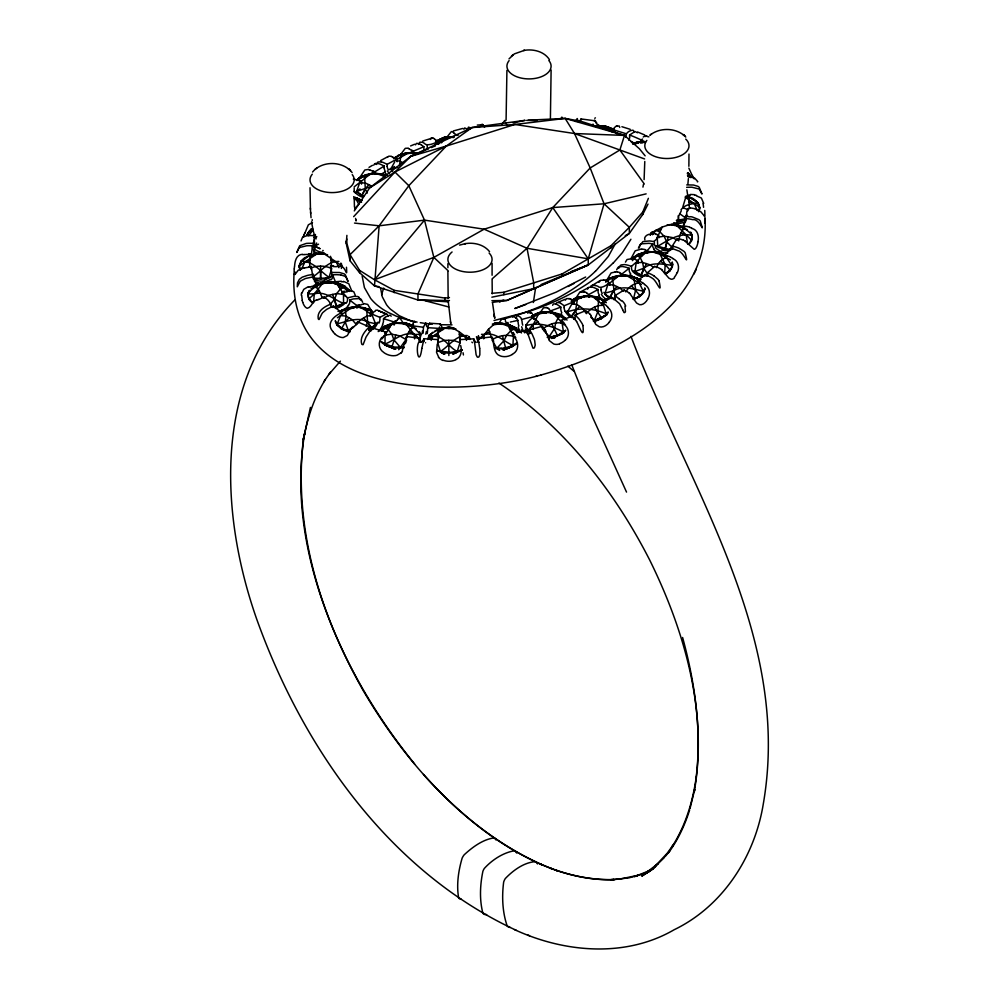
<?xml version="1.0" encoding="UTF-8"?>
<svg xmlns="http://www.w3.org/2000/svg" width="999" height="999" viewBox="0 0 999 999"><rect width="100%" height="100%" fill="white"/><g stroke="black" fill="none" stroke-linecap="round" stroke-linejoin="round"><path stroke-width="1.5" d="M300.1 247.377L306.631 245.779A36.414 29.471 13.7 0 1 308.204 245.717L312.562 245.766L312.562 247.777A4.421 3.584 12.6 0 0 314.323 250.774L313.399 255.307M308.891 266.721L311.226 266.483L312.749 276.461A4.421 3.546 -14.9 0 0 314.498 279.158M322.19 297.29C325.724 296.366 330.582 302.297 331.156 305.969A4.421 3.059 -46.2 0 0 331.368 307.118M333.504 265.722L330.619 265.684L331.893 274.463A4.421 3.546 -18.3 0 1 330.182 277.56M344.418 291.171C338.224 292.17 349.026 296.179 347.515 299.887A4.421 3.009 -48.7 0 1 346.054 303.359M356.393 323.039L357.867 321.853A127.31 73.501 0 0 0 369.405 326.785L369.405 328.796M388.199 316.333L387.325 314.523A7.855 3.484 -70.4 0 0 386.363 313.898L379.92 317.357L379.907 319.355A4.421 1.911 -70.1 0 1 378.996 323.127M375.324 163.524L378.746 163.674A29.795 17.22 60.1 0 1 380.781 164.41L384.228 166.046L384.215 168.057M419.967 340.322L420.442 333.504L420.604 336.501L419.318 340.259L419.942 338.286L406.568 336.513L405.981 337.949M428.022 327.535L426.685 326.348L425.874 323.314A7.805 1.149 -84.6 0 0 425.636 322.864L423.426 327.272L423.139 333.167M421.166 144.768L423.876 146.728L423.876 148.739A4.421 2.06 68.2 0 0 424.113 150.337M473.738 340.209L473.738 338.823L459.852 339.623L459.927 341.633M478.484 336.925L478.758 338.649L478.421 335.639M495.804 324.375L502.035 323.439L507.292 323.938L509.915 324.912L509.915 325.949M515.334 338.474L513.449 336.376C506.181 334.166 498.201 335.676 491.97 339.922L497.227 348.876L499.6 350.424M497.877 323.688L499.95 323.576M499.3 348.726L497.227 347.839L495.167 348.451C502.659 349.363 510.988 348.276 517.07 343.444M501.386 348.614L509.315 346.853L517.07 342.844M502.035 324.475L502.035 323.439L495.292 323.139L492.332 324.101M504.083 324.45L502.035 323.439M506.918 70.38L506.081 120.192M503.459 350.1L512.812 346.303L513.449 336.376L507.292 323.938L495.292 323.139L493.793 323.838L495.804 323.776M513.336 327.01L511.688 325.761L519.355 331.943L516.233 328.009L513.336 326.561M516.233 329.046L516.233 328.009L507.292 323.938M512.774 317.207L512.949 316.808A7.805 2.41 76 0 1 513.461 316.333L516.608 318.419A51.124 15.909 76.7 0 1 517.195 319.106L518.156 322.302A4.421 1.411 76.3 0 0 518.868 326.099M525.561 332.192L525.561 330.681L516.982 332.592M525.686 324.638L526.685 328.721L529.433 332.043L529.458 329.745L542.145 326.361L543.156 327.709M526.148 327.635L525.811 325.624C533.266 311.676 553.721 307.48 565.471 318.356L565.471 319.393L561.688 316.308L551.273 311.788L539.273 312.562L531.705 315.909M526.685 328.721L526.148 327.023M527.41 329.92L526.685 328.259M528.321 331.231L528.321 330.194L533.066 324.975L537.812 321.591L541.208 326.561M533.229 315.172L534.89 314.36M536.65 314.56L536.65 313.524L544.53 312.075L546.603 312.824L542.469 312.487M544.53 313.112L544.53 312.075M565.471 318.356L560.739 316.171L558.079 317.982L555.694 322.752L554.532 328.571L549.275 336.476L548.938 339.623M551.336 336.501L547.202 337.362L551.323 337.1L558.916 334.615L565.734 330.219L563.473 332.992L551.673 338.436L563.473 332.992L563.473 331.955L562.087 323.127L556.006 315.796L551.273 311.788M551.111 70.017L550.412 118.244M552.772 313.524L552.772 312.487L550.724 312.2M551.323 337.1L553.346 336.263M553.346 336.713L555.294 335.776M556.643 314.123L554.745 313.087M558.441 314.797L556.643 313.661M560.127 315.734L560.127 314.685L558.441 314.198M552.622 305.319L553.121 304.395A7.805 3.559 67.9 0 1 553.871 303.833L556.106 304.083A18.332 8.429 68.6 0 1 556.406 304.22L557.942 305.082A46.516 21.379 68.6 0 1 559.39 306.056L560.814 307.118L560.814 309.116A4.421 2.06 68.2 0 0 561.838 312.812M594.555 321.578L601.361 318.693L606.555 314.972L603.508 305.357C596.753 304.77 590.509 308.516 586.363 313.624L582.567 308.404L579.795 306.481L575.649 310.364L571.478 317.12L567.507 312.912L567.507 311.875L572.027 303.684C581.256 294.168 597.002 293.406 606.381 302.66M568.231 313.823L566.995 310.926L567.507 312.912M569.13 314.835L568.231 313.224M570.217 315.934L569.13 314.373M571.74 317.645L571.74 316.396L560.814 320.429L560.851 321.628M572.627 299.825L571.241 301.248L574.15 298.801L577.634 297.502L589.16 295.417L599.887 298.664L605.294 301.561M572.902 317.195L574.462 318.519L570.217 315.334M572.627 300.424L574.15 299.837L574.15 298.801C576.098 297.402 588.711 295.354 583.416 297.028L583.416 296.428M575.811 298.301L574.15 299.837M577.584 297.739L579.457 297.14M581.406 297.552L581.406 296.516M593.718 296.74L595.691 297.677L593.718 297.202M604.532 302.048L599.899 298.676L598.501 300.711L597.902 311.538L594.118 320.979L604.27 316.233L608.116 312M595.691 297.065L597.577 297.365L597.577 298.401L599.375 298.189M596.066 320.342L597.939 319.293M591.383 286.925L592.944 287.287A31.231 18.044 60.1 0 1 595.067 288.099L598.076 289.523L598.076 291.521A4.421 2.572 59.5 0 0 599.35 295.105M597.939 319.742L599.712 318.594M601.061 298.963L604.033 301.411M606.942 127.822L606.942 126.786L605.069 125.986L594.442 126.186M602.534 317.058L606.555 314.972L607.429 313.062M604.969 126.636L608.853 127.46L613.985 130.32M610.676 128.571L608.853 127.46M611.825 298.713L611.825 297.452L601.898 302.834L601.935 304.121M612.399 129.321L610.676 128.109M634.353 132.318L633.578 130.769A7.805 3.459 -70.2 0 0 632.842 130.207C630.032 130.257 625.774 132.63 626.036 135.714A4.421 1.923 -70.1 0 1 625.886 137.3M616.658 269.817L617.857 267.632A7.805 5.245 48.9 0 1 618.968 266.858L622.265 266.508A18.669 12.625 49.7 0 1 622.827 266.571L624.974 266.995A46.541 31.468 49.7 0 1 627.097 267.582L629.195 268.256L629.195 270.254A4.421 3.009 49 0 0 630.681 273.689M645.292 275.811L645.292 274.55L649.288 276.473A27.51 18.606 49.7 0 1 652.409 278.296C657.18 281.081 662.275 296.978 659.115 280.969M638.411 248.177L640.047 244.743A7.805 5.857 34.7 0 1 641.283 243.831L648.963 243.319A51.149 38.661 35.5 0 1 650.374 243.531L652.722 243.931L652.722 245.929A4.421 3.347 34.6 0 0 654.37 249.176M670.704 250.2L670.704 248.189L674.924 249.525A31.294 23.651 35.5 0 1 677.797 250.649C683.94 251.373 689.198 269.443 685.227 252.847A7.805 5.932 35.5 0 0 683.965 251.336L678.97 248.202A32.83 24.775 35.4 0 0 676.535 247.265L672.339 245.941L672.339 247.952A4.421 3.347 34.6 0 1 672.002 249.3M678.446 219.618L678.458 215.509L678.446 220.654L676.36 220.367L686.575 218.681L679.62 213.624M685.826 219.83L685.826 218.444L690.209 219.106A32.792 26.536 13.6 0 1 692.819 219.668C699.937 218.119 705.406 237.849 700.249 220.979A7.805 6.344 13.4 0 0 698.888 219.655L692.369 216.995A36.426 29.421 13.6 0 0 690.796 216.683C684.552 218.606 686.263 207.405 690.159 208.242M454.295 328.059L448.888 327.048L437.712 329.707L438.461 336.8L437.674 342.657L440.721 352.272L444.567 354.183L441.845 353.084M453.121 354.195L456.93 352.297L460.002 342.669L453.134 340.334L448.838 340.322L448.851 355.544M460.002 342.669L459.253 331.83L453.171 328.309L448.888 327.048L435.164 330.706M640.084 280.17L637.162 278.159L629.894 275.861L622.152 274.75L618.356 276.199L607.829 284.64L604.757 294.255L609.952 298.002L613.423 290.846L616.907 286.576M605.806 295.08L603.883 292.345M607.03 295.979L605.806 294.468M611.925 277.51L611.925 278.109C628.858 272.977 606.518 278.022 606.031 280.844L607.28 280.719L607.28 279.67C617.307 273.738 630.282 273.551 639.897 280.457M608.416 296.953L607.03 295.517M607.28 280.719L608.691 279.008M610.239 278.284L608.691 279.608M613.398 299.063L611.962 297.54M613.723 277.722L613.723 276.686M621.653 276.373L622.152 274.75M629.894 275.861L629.894 276.898L631.843 277.098L627.872 275.774M633.403 299.475L635.689 289.722L633.703 276.86L630.232 277.372M633.865 257.218L632.779 259.066L633.865 257.218L638.111 254.37L646.977 251.486L658.99 252.272L665.047 255.357L663.386 254.096M661.6 254.283L661.613 253.247L659.003 252.272L646.977 251.486L640.197 257.642L636.176 262.774L634.765 272.64L642.981 276.049L633.553 270.829M633.865 257.817L635.127 256.331M644.655 289.186L642.17 293.756L635.189 298.651C639.81 296.99 644.942 293.381 644.78 287.912L644.655 289.648M638.698 279.196L631.843 276.486M635.127 256.793L636.55 255.382M637.162 279.208L637.162 278.159L635.501 277.647M636.55 255.981L638.111 255.419L638.111 254.37L646.977 251.486M638.111 255.419L639.797 253.883M641.108 275.736L646.353 263.624L650.124 264.835L653.496 267.357M639.797 254.495L641.595 253.359M642.582 142.82L642.582 141.184L645.292 141.696M643.493 252.784L641.595 253.808M643.806 292.295L639.31 283.054L626.922 275.774L618.356 276.199L611.45 277.972L605.644 282.18M645.454 253.222L645.466 252.185M651.311 232.967L650.162 235.264L652.16 231.793M684.24 227.11L675.399 224.201L669.767 224.625L662.237 227.035L657.23 237.375L657.829 247.29L665.197 249.488L669.305 249.638L656.268 245.667M659.727 253.534L657.779 252.572M665.197 249.488L668.194 236.85M672.564 264.385L670.841 269.056L666.158 273.589C670.391 271.541 673.788 266.795 672.215 261.988L672.564 264.985M672.439 266.408L666.545 257.754L660.164 254.333L652.609 251.923L644.343 253.296L632.779 258.017L631.868 259.315M674.837 225.437L672.764 224.75M676.872 225.936L676.872 224.9L675.399 224.201L671.316 224.375M678.858 225.512L682.554 227.223L675.386 224.201L673.9 225.324M678.446 220.654L680.544 219.768M680.544 220.367L682.604 219.668M684.615 219.305L682.604 220.117M687.774 195.904L687.774 197.278A4.358 3.397 -23.3 0 1 687.662 198.177M687.824 209.241L687.824 208.604M687.774 195.792L686.862 189.835M692.245 236.738L691.907 239.123L688.86 244.156C692.507 241.346 693.456 235.714 690.509 232.055L692.245 237.337M688.96 174.313L687.961 172.727L690.821 177.66M689.772 175.637L688.96 173.714M690.396 176.561L689.772 174.6L687.237 173.277M691.433 241.121L691.433 240.085L675.399 224.201M691.857 198.127L691.857 198.726C696.678 200.762 701.698 206.281 698.726 211.738M692.107 236.363L692.12 235.314C686.238 227.685 676.598 224.388 667.207 224.775M693.393 199.763L693.406 198.714L686.513 196.054M694.792 200.424L693.406 198.714M696.041 201.311L694.804 199.825M697.115 202.422L696.041 200.861M698.001 203.734L697.115 201.823M698.713 204.645L698.001 202.697L689.585 197.215L685.464 196.353M699.225 210.502L699.625 207.38L698.713 204.046M699.625 208.416L699.625 207.38L685.152 197.19M704.944 217.183C710.988 307.118 613.611 354.595 540.621 375.112M688.985 154.046L688.873 166.284M341.321 281.231L335.302 281.755M395.08 349.25L385.015 345.03L385.065 335.09L391.171 324.962L392.832 322.952L404.907 322.689L412.55 325.487M439.173 331.156L439.485 326.923M448.876 328.296L448.888 327.048L448.888 328.659M301.673 295.279L302.272 300.399M315.846 236.288L315.846 237.362A4.358 3.609 4.6 0 0 316.196 238.873M335.289 282.367L335.289 283.429A4.383 3.247 -35.8 0 1 335.264 284.228M658.741 235.414L658.728 236.925A4.371 3.559 18.7 0 0 658.878 237.824M637.961 260.739L631.505 266.308L631.505 268.306A4.421 2.922 50.7 0 0 632.966 271.753A13.212 8.816 42.9 0 0 642.644 276.735L645.292 274.55M654.57 266.521L647.589 272.602L647.589 274.613A4.421 3.009 49 0 1 647.102 276.211M316.558 285.577L316.546 286.526A4.358 3.472 -6.3 0 0 316.683 287.387M362.637 302.235L361.288 299.488A7.855 5.37 -47 0 0 359.815 298.576L353.346 298.926A50.549 34.753 -48.1 0 0 351.898 299.3L349.762 299.95L351.885 301.735A107.205 61.901 0 0 0 356.943 305.519L356.943 305.806M359.54 180.457L361.413 181.593M644.78 161.476L644.105 179.608M609.665 282.68L609.627 284.528A4.371 3.022 49.9 0 0 609.752 285.277M625.836 291.059L624.113 290.01L624.088 290.884M637.961 260.989L637.936 262.487A4.371 3.334 37.1 0 0 638.061 263.224M395.517 158.079L397.09 159.44M585.651 311.838L585.339 310.751M306.83 256.718L312.425 254.545L320.554 253.009L324.625 253.758M418.494 144.455L419.867 142.17L422.415 142.27A27.585 12.637 68.5 0 1 424.538 143.456C426.398 147.228 440.097 141.796 436.963 140.347M532.492 315.11L533.566 317.12M585.676 310.677L587.075 311.813M629.595 137.013L629.595 135.002A127.31 73.501 0 0 1 641.133 139.935L642.594 139.011M438.199 141.483L438.136 143.394A4.358 2.398 64.2 0 0 438.261 144.368M542.145 326.436L542.082 328.209M573.863 303.696L573.913 301.673L572.177 300.524M641.133 140.085L641.083 141.833A4.358 1.673 -71.3 0 1 640.971 143.257M374.413 328.596L385.764 332.055L385.739 332.904M394.081 323.913L394.106 322.939M491.683 336.925L479.82 338.286M533.541 318.294L533.566 317.295M356.93 306.518L356.905 307.505A4.383 2.398 -60.9 0 1 356.943 308.192M361.401 182.105L361.388 183.179A4.358 3.209 42.9 0 0 361.526 184.116M294.018 274.063C286.975 399.15 458.329 398.439 541.446 374.9M341.92 313.674L341.895 314.635A4.358 3.072 -40.9 0 0 341.995 315.484M437.799 341.608L437.874 339.598L424.051 338.711L421.815 348.489M367.207 193.132L365.309 188.936L364.697 178.122L363.311 176.099L357.917 178.996L356.83 180.544L365.597 174.825L374.013 172.864L385.564 174.925L382.093 175.449L374.013 172.864L363.311 176.099L357.517 180.32M397.078 160.002L397.053 160.901A4.371 2.847 54.7 0 0 397.152 161.751M618.856 298.564C611.313 294.742 615.359 284.078 611.45 277.972L615.596 278.109M385.726 333.079L385.701 334.053A4.358 2.073 -64.9 0 0 385.801 335.177M491.645 337.962L491.67 337.187L492.17 338.374M300.287 270.254C297.577 265.247 301.111 259.765 305.544 257.218L305.557 258.266L301.848 260.939L299.463 265.522M341.695 267.195L341.383 263.699L341.396 268.456M688.386 178.621L687.886 184.141M513.136 122.952L525.137 120.33L471.99 127.547L446.253 146.091L408.816 185.714L379.145 225.811L374.5 285.889L417.969 300.012L448.576 301.823M355.244 295.217L353.758 291.683L349.3 290.509M299.463 264.91L299.375 266.933M294.568 266.496C294.83 261.426 296.228 254.508 302.61 254.283M311.338 256.656A4.358 3.347 25 0 1 311.188 255.756L312.562 245.766M379.046 286.676L374.5 285.889L359.578 272.677L350.05 260.789L346.253 243.481L346.903 235.364M625.436 262.125L627.047 259.515L630.881 258.853L635.227 250.799L639.81 249.488M308.104 292.969L308.604 297.739L312.212 302.635C308.291 300.125 306.643 294.705 309.066 290.634M437.812 340.085L437.674 341.071M309.615 267.145L310.177 257.792L309.378 255.707L320.542 253.009L327.61 254.807M346.253 243.481L346.878 238.998M437.25 344.068L436.551 352.347L438.673 357.155M535.639 287.55L533.366 302.51M685.751 215.26L684.69 220.791M483.728 338.861L484.44 334.453L488.461 329.308L495.292 323.139L496.778 324.275M697.939 241.721C699.275 236.451 697.777 229.545 691.57 228.346M565.409 300.137L566.545 298.564L568.918 298.763M619.755 127.472L619.118 125.924L617.182 126.299M642.944 187.113L643.468 184.39M678.721 240.959L679.857 235.14L682.217 230.369L684.864 228.559L687.225 229.658M301.873 293.182L303.771 289.335L308.204 286.713M599 282.317L600.586 280.282L603.521 280.195M312.212 219.593L312.2 220.679M307.093 234.565C306.019 238.262 309.765 228.771 312.724 228.858L311.351 228.946L309.091 231.244L307.093 235.165M665.197 248.451L666.708 241.746L664.048 236.164L659.877 231.805L655.856 230.432L650.636 233.279M562.474 118.369L562.412 117.557L561.975 118.232M296.853 252.322L299.663 245.766L306.193 243.444A32.792 26.486 13.6 0 1 308.803 243.294L313.174 243.344L315.522 236.263M399.45 165.659L401.099 154.283L412.637 152.198L418.256 153.484M571.478 316.084L575.649 310.377L577.634 297.502L584.403 296.428L592.969 296.878L603.508 305.357M427.747 339.485L432.492 332.305M404.533 342.32L402.247 351.161M463.911 129.346L464.235 128.446A7.805 2.41 76.1 0 1 464.747 127.959L466.808 128.896A32.705 10.177 76.7 0 1 467.807 129.945L468.194 130.394M685.888 196.84L682.941 206.593M296.79 252.46L298.751 248.489A7.805 6.281 13.1 0 1 300.087 247.377M313.174 243.344L313.174 245.354A4.421 3.546 15.8 0 0 314.935 248.376L316.646 242.994M684.065 223.252L682.517 228.159M685.826 218.444L683.154 227.747M381.593 294.643L383.703 288.062M427.747 338.886L429.27 335.177L431.243 333.791M690.022 808.516L694.717 789.435L694.317 791.47C708.004 712.087 684.69 630.981 649.712 560.064C614.173 490.571 564.235 426.773 498.938 383.067M310.427 407.442L303.246 439.947L303.534 437.874C289.46 556.168 341.258 673.651 414.61 763.985M406.418 338.124L407.654 333.803L410.651 329.121L413.773 327.435L416.233 328.634M528.209 120.18L565.147 118.419L574.5 133.529L590.184 167.957L604.058 203.784L588.249 258.841L588.249 264.96L506.893 300.437L492.22 302.41M308.104 293.569L309.84 290.334M440.01 324.563L440.397 323.913L441.995 327.21M492.345 278.659L527.01 248.276L552.747 207.58L590.184 167.957L619.855 150L624.5 135.427L581.031 121.316L565.147 118.419L514.885 124.475L471.99 127.547L410.751 156.356L369.667 187.874L354.283 210.901M516.033 318.119L517.37 315.384L520.067 316.97A46.041 14.261 76.6 0 1 521.103 318.169L522.065 321.366A4.421 1.274 77.2 0 0 522.739 325.162M427.21 333.616A4.421 0.749 -83.6 0 0 427.547 329.595L427.972 326.386A50.587 7.393 -84.1 0 1 428.271 325.562L429.62 323.226L440.272 323.913M527.684 313.174L528.546 312.387L530.007 312.887M689.622 809.952C684.827 825.236 677.959 839.934 668.456 852.871M639.81 246.054L639.397 247.203M330.632 276.835L324.775 278.134L314.448 278.396L320.617 279.133L328.746 278.172L331.78 268.556C325.212 265.597 317.42 265.135 310.789 268.132M357.692 192.582L363.511 196.591L356.631 191.333L359.19 184.178M366.071 326.236L367.595 321.953C357.53 316.371 346.953 321.753 336.838 323.926L335.327 320.642M304.807 233.291L308.354 224.825L312.5 222.565M575.536 121.391L577.172 118.544A7.805 1.149 -84.5 0 1 577.422 118.943L577.996 121.503M677.359 272.602C679.807 267.545 678.421 260.627 672.639 258.591M587.574 289.161L587.887 288.461M689.585 197.215L688.811 199.3L689.422 208.641M640.059 245.329L642.931 241.583L649.475 240.946A45.979 34.69 35.4 0 1 652.01 241.271C654.845 243.157 661.463 233.504 656.031 234.503M330.107 304.52L334.59 299.225L336.763 293.544L340.347 289.023L343.931 287.487L344.692 286.039C337.025 283.179 348.501 288.062 349.026 291.146L349.013 290.097C341.109 280.906 326.411 279.92 315.971 284.952M618.681 268.331L620.167 265.684A7.805 5.295 50.8 0 1 621.278 264.91L624.575 264.56A18.332 12.375 49.6 0 1 625.012 264.61L626.348 264.847A42.133 28.434 49.6 0 1 629.407 265.647L631.505 266.308M398.713 349.737L406.006 339.573L399.837 335.889L395.804 335.027L392.058 346.491L392.058 347.527L395.592 349.288M467.082 130.419L468.444 127.135L470.529 127.797A31.369 9.715 76.6 0 1 471.078 128.322M638.111 254.37L632.355 260.652M415.534 144.855L416.046 143.906A7.805 3.571 68 0 1 416.795 143.344L419.53 143.819A30.007 13.799 68.6 0 1 421.166 144.78M641.108 274.7L643.731 268.244C652.185 261.538 662.762 264.285 672.439 265.372M491.858 293.319L503.846 292.282L562.162 273.913L610.938 245.754L629.333 227.322L642.744 212.088L648.388 198.314M376.211 164.473L377.897 162.013L381.106 161.801M555.806 304.283L556.48 303.072A7.805 3.584 69.6 0 1 557.242 302.497L559.477 302.759A18.669 8.554 68.5 0 1 559.852 302.922L560.689 303.371M477.697 342.332L477.934 338.474L478.434 340.759M646.141 193.868L604.058 203.784L552.747 207.58L484.115 229.196L433.853 257.392L417.969 293.881L417.969 300.012L449.45 300.512M615.297 243.768L608.329 256.468L595.466 271.353M301.623 269.168L304.782 262.163L316.246 254.258L324.862 254.245L341.795 265.796L341.795 266.833M348.114 331.818L341.433 328.933L336.838 324.962L340.622 315.509L349.076 309.378L356.443 306.356L364.56 307.867L371.441 310.514L372.827 312.212L368.231 309.278L362.6 307.667M431.156 340.384L433.054 336.176L444.58 328.296L455.919 328.871M698.726 211.139L699.238 210.04M387.287 157.392L388.848 156.169L391.221 156.306M679.308 215.035L681.256 210.864M656.418 267.645L658.391 263.461L662.537 259.116L666.545 257.754L670.441 259.89M316.446 247.04L320.142 248.739L314.76 246.129L314.136 237.25L315.459 234.465M530.394 333.291L528.771 333.703A4.421 1.411 76.2 0 0 529.433 331.705L528.321 330.194L533.079 324.987L539.273 312.562C548.164 311.85 558.666 312.937 564.885 320.03M693.98 273.988L694.892 272.128M695.391 271.091L696.303 269.231M373.726 165.197L374.375 164.186A7.805 4.483 59.5 0 1 375.324 163.524M411.825 327.709L413.186 322.939M441.521 142.869L444.468 137.25L453.771 136.588M593.019 124.101L592.419 125.35L589.922 124.887M590.584 287.2L590.983 286.513M491.883 300.687L506.893 300.437L588.249 264.96L629.333 233.441L642.744 214.473L648.014 204.108M376.036 324.912L376.735 322.952L369.88 329.495L376.036 324.912L372.227 315.472C367.57 311.563 362.525 307.63 356.443 306.356L348.326 307.879L341.433 310.539L340.035 312.262L348.326 307.879L354.37 307.205M630.918 239.248L622.502 252.522L613.423 262.849M647.664 298.963C650.886 294.255 649.825 287.287 644.505 284.565M392.619 171.141L390.996 168.644L394.742 161.826M361.838 196.091L365.297 188.923L368.768 184.653L372.078 186.239L356.631 191.333M607.429 313.661L608.116 312.45M361.838 195.042L365.309 188.936M608.416 296.353L609.952 296.953L613.436 290.859C623.076 284.877 633.766 289.41 643.806 291.258M325.374 379.508C314.735 396.516 308.104 415.771 304.283 435.402L304.683 433.354C289.685 522.789 319.867 613.673 363.449 690.971C405.869 762.974 464.498 829.532 541.72 864.684L539.86 863.923L552.834 869.167L550.899 868.381C571.003 875.798 592.395 880.306 613.898 879.532L610.901 879.694L620.541 878.92L638.885 875.124L634.402 876.635L651.298 869.942L643.481 874.013L651.323 869.592L643.88 874.337L658.341 863.398L654.782 866.533L667.182 853.258L673.126 845.054L671.478 847.589C685.302 826.535 692.782 801.935 696.228 777.135L695.941 779.158C701.972 731.655 695.142 683.391 682.604 637.487M350.974 328.996L347.315 335.502L343.344 337.525A14.223 9.753 71.9 0 1 341.77 337.462A16.284 11.114 71.3 0 1 337.837 336.039A16.459 11.301 71.8 0 1 334.565 333.629M381.805 337.45C377.972 341.845 378.446 348.976 383.504 352.247A13.736 11.988 43 0 0 385.289 353.509A15.584 13.511 42.7 0 0 395.229 355.619A13.736 11.876 43 0 0 397.14 355.144L400.924 352.947M295.279 274.126L298.152 270.329L302.66 267.944M672.839 247.315L671.49 249.325M606.381 280.844L611.076 272.952L615.347 271.953M594.455 121.428L595.279 120.817L596.753 122.977M323.701 381.968L330.544 371.965M672.339 245.941L677.11 238.561L679.32 239.148M509.003 58.891L514.335 53.896L524.487 50.325L523.601 50.474C532.879 48.701 544.13 51.274 549.45 59.665M625.749 291.908C628.608 287.113 633.541 283.204 639.31 283.054L641.458 284.44M609.265 322.103C613.149 317.819 612.499 310.851 607.767 307.442M670.704 248.189L664.847 255.519L664.859 256.793M652.722 243.931L647.377 250.587L647.402 251.848M575.324 298.988L579.645 292.42L583.191 291.933M359.515 177.909L364.835 169.992L368.594 169.368M413.773 321.978L414.573 321.341L415.01 322.14M352.172 327.285L351.561 328.109A10.302 4.783 -67.1 0 0 351.011 329.046M384.715 333.391L385.764 332.055M308.566 235.764L312.762 230.332L311.351 228.946L311.351 229.982M434.39 145.954L436.913 142.695L439.585 143.606M652.484 234.777L655.856 230.432L662.237 227.035M374.013 172.864L363.311 176.099L367.457 176.211L370.217 174.313L378.783 173.863L385.564 174.925M539.872 313.137L543.506 307.817L546.241 307.717M328.833 374.463L340.409 361.126M665.521 856.168L670.167 850.374M312.537 172.028C322.078 160.477 342.944 160.714 352.11 172.577M552.747 207.58L588.249 258.841L527.01 248.276L484.115 229.196L424.5 220.13L374.5 279.77L359.578 270.367L350.05 254.67L346.253 241.121M312.487 277.173C321.378 271.591 327.235 261.076 338.911 261.438M681.031 209.778C684.952 204.133 691.995 204.121 698.001 202.697M381.868 331.256C389.148 323.152 402.372 320.292 412.237 325.399M388.723 324.588L380.344 330.419L383.866 326.636L392.507 323.576M373.564 328.309L369.692 331.531L366.158 336.825A7.805 3.384 -69.4 0 0 365.397 338.698L363.137 344.618A1.249 0.974 57.3 0 1 362.674 344.667L362.162 344.48A1.249 0.974 57.3 0 1 361.738 344.118C359.565 337.462 364.847 331.206 369.405 326.798M380.344 329.82L379.52 330.719L384.603 328.097L389.672 327.297M400.062 155.27L405.282 148.327L408.241 148.152M353.646 216.671L394.942 172.028L410.751 156.356L428.596 148.751M613.324 132.305A4.358 2.223 -67.8 0 0 613.324 131.731L613.236 129.733L614.273 128.646M372.227 315.472L366.82 316.084L360.726 319.618L356.418 324.638L352.123 319.618L349.076 317.869L345.254 321.965L341.433 328.933L350.262 331.768M295.067 299.7C212.924 383.716 220.354 515.422 256.531 618.643C302.622 747.639 389.185 871.59 516.396 930.381M664.585 857.329L652.172 869.492L655.731 866.408M497.227 347.839L503.983 340.721L506.618 335.152L510.801 330.794L516.233 328.009M354.657 208.691L358.803 204.345L355.282 197.54L361.326 200.162M565.147 340.347C569.592 336.563 569.418 329.633 565.434 325.599M307.929 294.992L307.929 293.956C314.011 284.927 325.349 281.755 335.726 282.367L345.454 296.466M382.118 338.099L385.065 335.09L391.783 334.166L395.804 335.027M497.989 324.338L501.935 318.881L503.521 319.268M501.86 124.4L504.757 120.479L505.594 120.979M448.301 270.929L433.853 257.392L424.5 220.13L379.145 225.811L350.05 254.67L350.05 260.789M446.79 137.313L451.373 131.593L453.234 131.918M395.417 320.617L394.13 321.928L384.578 319.031M360.701 181.83L367.457 176.211M349.638 291.458L349.013 290.097C341.159 285.914 332.817 281.531 323.639 282.118L314.298 293.868L309.228 298.664L309.228 299.712M478.758 338.049L479.233 339.011L484.44 334.453L489.647 331.705L488.461 329.308M479.233 339.011L484.44 334.44C495.629 331.78 503.334 341.546 512.812 345.267M647.926 275.362L647.027 276.149M511.451 56.056L512.962 54.82M629.195 268.256L622.589 273.476M354.17 186.85L361.426 181.144M629.595 135.002L635.027 131.518L637.512 132.755M382.517 324.413A4.421 2.035 -69 0 0 383.491 320.629L383.466 318.656L384.84 317.57M642.632 276.711L638.086 280.257M704.432 216.109L700.898 211.838L696.39 209.465M359.965 188.848L355.157 192.72A4.421 2.922 50.7 0 1 354.208 191.234M315.072 169.318L316.82 167.969M650.349 134.877C660.501 127.06 676.81 127.722 685.801 137.025M649.874 135.24L651.623 133.891M469.78 129.246L471.99 127.547M648.95 871.578L653.471 868.131M622.115 273.838L622.102 275.212M637.587 281.755L637.699 280.557M542.532 329.358C547.739 324.525 554.982 321.79 562.087 323.127L564.16 324.95M657.829 246.254C668.556 239.91 679.008 232.854 692.12 235.314M393.506 158.504L401.099 154.283L412.637 152.198L416.433 153.634L407.867 153.197L396.653 159.64M336.838 323.926L340.047 327.222L346.428 330.244L348.301 330.544L352.947 327.16M581.543 119.58L580.931 119.031L580.044 120.692A39.023 5.694 -84.1 0 0 579.732 121.491M444.78 353.908L437.05 350.387L440.721 351.236C449.612 345.629 455.532 335.214 467.195 335.539M337.387 317.744L340.622 315.509L346.041 316.121L349.076 317.869M504.57 349.175L507.055 347.465M462.275 349.625L456.93 351.261C448.314 347.053 443.843 335.539 433.054 336.176L428.721 339.136L433.054 336.176L438.474 334.303M300.974 262.25L300.961 261.214L309.378 255.707M340.434 312.188C349.388 305.632 363.449 305.619 372.415 312.138M429.27 336.213L429.27 335.177L437.712 329.707M373.164 170.991L374.887 171.778L384.228 166.046M624.113 290.01L614.785 295.741L614.785 297.752M370.292 314.235L370.279 313.211L372.078 312.088M652.659 869.217L641.783 876.123L651.373 870.029M687.649 244.318L688.86 243.556M369.667 187.874L394.942 172.028L446.253 146.091L514.885 124.475L574.5 133.529L624.5 135.427L639.422 148.789L645.142 155.832M316.633 299.825C312.237 301.136 311.651 307.467 307.33 308.266A13.711 5.382 88 0 1 306.481 307.904A15.559 6.156 87.8 0 1 302.734 302.372M323.738 298.239L328.683 295.279L336.763 293.544L343.481 294.468L343.556 304.395C323.601 309.827 335.414 307.005 345.005 302.709L345.005 303.309M591.545 285.851L599.837 280.744M380.719 174.5L385.489 171.641A4.421 2.572 59.5 0 1 384.24 168.069M369.018 167.382L372.427 165.322M397.639 156.656L397.639 155.607L401.061 154.545L394.73 157.605M595.167 285.377L595.891 285.577A31.231 18.007 59.9 0 1 598.026 286.388C600.749 290.047 612.537 282.043 607.542 281.556M440.084 139.073L436.913 141.234L444.468 137.25L453.658 136.676M322.103 297.54L319.368 290.884L314.298 293.868L307.929 293.956M393.681 158.604L401.099 154.283L404.57 154.795M571.44 301.086L577.634 297.502L581.106 298.027M503.121 349.837L505.469 348.489L505.469 347.452L502.485 335.826M381.094 161.788A27.385 15.784 60 0 1 383.741 162.712L387.175 164.335L397.103 158.953M585.664 277.01L556.168 292.145L514.81 308.516L525.674 304.608M598.076 289.523L588.873 294.505L586.925 293.456M383.866 327.672L383.866 326.636L392.832 322.952L403.022 323.738L404.907 322.689L414.235 334.428L419.318 339.223L414.235 334.44C403.072 331.268 394.68 340.459 385.015 343.993L381.106 341.396M594.53 126.224L603.196 127.023L605.069 125.986L613.985 129.283L612.399 128.721M455.881 359.615C461.388 357.267 462.075 350.637 460.701 345.542M312.762 230.332L307.567 233.192L307.567 234.228M380.631 160.577L387.799 156.706M397.952 318.594L400.324 318.556L403.221 323.152M625.262 235.652L629.333 233.441L629.333 227.322L604.058 203.784M579.732 292.345L588.586 287.55M394.605 166.533L388.411 169.955A4.421 2.473 60.9 0 1 387.2 166.358M611.863 131.831L613.935 130.719L603.196 127.023M438.199 142.008L450.836 136.888L453.596 137.35M641.558 875.411L649.075 871.49M594.492 321.228L599.85 318.444M314.76 246.129L318.544 244.181M568.056 286.501L574.175 283.379M436.913 140.622L435.527 141.309L444.468 137.25L447.077 138.099M511.426 346.004L503.334 350.025L512.812 346.303M665.871 272.977L669.929 270.954L669.929 269.917L665.197 264.685L660.464 261.288M311.064 288.699L314.76 286.888L317.882 288.561L319.368 290.884M502.31 300.499L499.5 301.835L503.796 300.05M362.125 176.423L359.165 177.822L359.165 178.858M593.294 321.041L599.924 318.007M602.572 316.795L606.555 314.972M531.605 316.021L539.273 312.562L541.883 313.424M633.316 299.413L639.835 296.491L639.835 295.442L631.543 285.826M411.913 150.225L413.324 151.174L423.876 146.728M573.551 301.835L564.185 305.781L562.762 304.732A42.183 19.331 68.5 0 0 560.689 303.359M319.83 283.591L316.296 285.452L323.639 282.118L325.499 283.167M585.252 310.789L575.112 315.06L575.112 317.07A4.421 2.06 68.1 0 1 574.113 319.131L575.349 318.619M368.768 330.07L371.441 328.908L371.441 327.859L363.773 317.857M431.343 147.577L435.464 145.829M558.366 302.185L565.059 299.338M331.156 303.958C325.15 306.243 316.808 310.851 318.219 318.693A1.249 0.674 78.9 0 0 318.469 319.156L318.793 319.443A1.249 0.662 78.8 0 0 319.106 319.493L321.678 314.198A7.805 5.307 -47.9 0 1 322.814 312.55L326.698 309.34L333.404 306.006A127.285 73.489 0 0 0 341.945 312.662C334.852 315.284 325.487 323.239 332.792 331.431M647.901 871.965L641.346 874.712L645.791 873.163L629.058 877.846L611.176 879.894L614.148 879.669C594.093 880.381 574.113 876.498 555.194 869.992L557.167 870.666C504.67 851.885 460.364 815.471 423.464 774.437M410.601 145.929L414.597 144.268M321.753 283.941L321.753 282.904L323.626 282.118M541.008 284.59L588.249 264.96L570.928 271.678M550.973 338.149L555.132 336.438M559.303 334.715L563.473 332.992M452.897 353.921L462.275 350.224M356.943 305.519L359.215 304.67M341.433 311.576L341.433 310.539L345.254 309.041L349.076 309.378M341.433 310.539L344.655 309.29M363.798 175.649L371.478 173.851M438.898 329.27L448.888 327.622L453.022 328.596M560.814 307.118L550.686 310.851L549.163 309.615M433.853 257.392L374.5 279.77L394.218 290.359L444.867 298.052L449.45 297.552M634.777 271.591L643.718 268.244L642.582 262.425L640.197 257.642L637.537 255.831L642.27 255.469M422.752 141.046L432.255 138.087M632.417 143.456L634.465 142.695M666.158 272.989L664.597 273.564L665.197 264.685L662.537 259.116L659.003 252.272L656.393 253.134M310.19 260.277L304.782 262.163L299.375 265.896L299.475 267.907M459.59 245.105L465.447 243.631L464.572 243.768C473.401 242.095 483.766 244.318 489.547 251.636M437.674 342.657L444.543 340.322L448.838 340.322M522.902 313.249L503.758 319.031M375.412 310.364L377.485 310.09L378.883 311.188M408.953 153.571L404.882 153.322L402.934 154.558M346.441 308.604L348.326 308.916L350.287 307.68M529.345 311.388L494.018 320.504M440.721 351.236L450.886 352.335L456.93 351.261M347.515 297.889L354.008 296.303L357.555 296.503A7.855 5.42 -48.9 0 1 359.053 297.44M599.712 319.193L601.361 318.693L601.361 317.657L594.43 307.255M410.751 156.356L446.253 146.091M645.454 142.008L642.582 141.184L632.779 143.556M533.591 316.283L522.065 319.368M567.507 311.875C580.706 307.143 593.831 308.416 606.555 313.936M458.429 134.99L456.868 135.439L455.856 134.353M453.371 130.956L462.749 128.446M604.757 293.219L613.423 290.846M596.553 126.848L605.069 125.986L609.914 131.269M535.914 376.336L536.7 376.136M518.156 320.304L513.186 321.428M633.403 298.439L635.202 298.039M314.298 285.027L316.558 284.553L313.449 276.81L305.532 278.484L301.061 280.719A7.805 6.231 -17.5 0 0 299.712 282.068L297.277 286.8L297.502 282.804L299.325 279.37L302.197 277.185L307.105 275.499A38.786 31.131 -17.3 0 1 308.816 275.125L312.749 274.45M512.275 321.628L510.352 322.04M491.858 297.19L533.666 288.686L533.666 282.555L527.01 248.276M508.091 322.502L507.242 322.677M447.664 137.2L453.883 137.487M505.419 321.453L506.68 322.789M655.856 230.432L661.063 229.42M477.272 125.087L483.191 124.675M390.996 168.644L397.752 167.37M320.554 253.596L310.539 255.282L312.425 255.594M635.814 142.445L642.582 141.184M619.592 275.724L621.665 275.337M314.136 237.25L316.858 236.763M657.23 237.375L664.048 236.164L672.339 237.537L677.447 240.272M525.811 325.624C539.185 321.853 551.548 325.874 563.473 331.955M492.644 324.95L500.911 323.589L508.429 325.999L520.029 332.267L519.355 331.343M555.294 336.376L557.155 336.076L557.155 335.027L551.923 323.951M307.43 235.402L302.472 237.387L301.061 240.859A12.575 1.598 -72.4 0 1 301.036 240.946M404.333 347.652C396.366 348.876 387.275 347.577 381.106 341.995M596.715 126.349L600.861 126.261M396.553 323.027L402.772 323.127M438.898 329.87L440.784 329.583L440.784 328.546M456.93 352.297L448.826 353.221L440.721 352.272M640.496 142.045L642.582 141.783M325.786 282.567L332.018 282.455L325.786 283.029M363.574 303.534L367.719 304.408L371.603 311.039M486.613 914.56L484.74 914.51A8.891 5.132 -60 0 1 482.904 913.211C479.345 899.812 480.069 884.802 482.904 871.253A8.841 5.107 -60 0 1 484.328 868.443C491.995 859.989 503.009 852.721 514.26 850.786A8.891 5.132 -60 0 1 516.096 852.085L516.62 853.046M596.066 319.742L594.118 319.942L590.796 317.232M385.015 343.993L394.031 347.065L404.333 347.19M478.946 342.232L478.721 342.257A36.239 4.071 85.3 0 0 478.546 341.296L478.459 340.871M363.773 309.353L367.595 309.016L366.808 311.114L367.607 321.94L376.036 323.876M321.753 282.904L323.751 283.354M650.873 234.191C647.951 233.766 643.418 236.701 644.855 239.872M651.635 251.923L655.769 252.198M686.638 187.325L690.184 187.2A38.786 31.194 -17.4 0 1 691.895 187.213L699.175 189.036L701.972 194.018L699.275 187.4A7.805 6.306 -17.9 0 0 697.926 186.326L693.468 185.015L686.713 184.915M331.893 272.465L339.485 272.502L344.056 273.813A7.805 6.306 -18 0 1 345.379 274.887L348.039 281.443L346.066 277.247A7.805 6.219 -16.2 0 0 344.742 276.186L340.871 274.95M330.856 279.895A4.421 3.584 -15.2 0 0 332.592 276.823L332.58 274.825L335.077 274.713A50.549 40.659 -17.4 0 1 336.775 274.688L340.821 274.937M636.176 262.774L642.582 262.425L646.353 263.624M354.37 307.804L352.31 307.455M595.741 298.788L599.875 298.676L597.577 297.365M308.841 253.808L311.176 253.796M669.305 249.176L671.378 249.151M452.035 324.875L440.01 324.712M687.774 195.317L690.109 195.329M623.738 276.111L625.824 275.649L623.738 275.512M645.454 142.42L638.274 142.407L635.227 144.168L632.679 143.943M575.049 121.266L581.031 121.316M420.616 335.527L420.616 334.49L414.235 334.428L409.153 331.468M499.3 348.127L501.386 348.164M353.309 179.121L354.483 179.183M526.66 120.38L537.337 120.654M674.837 224.837L676.872 224.9M482.155 124.138L481.268 125.387M481.493 334.328L484.44 334.44M461.126 899.125L459.902 898.925A8.841 4.595 -55.4 0 1 458.653 897.864C456.343 884.889 458.416 870.741 462.15 858.116A8.891 4.62 -55.4 0 1 464.173 854.819C472.39 847.189 482.892 839.422 494.08 837.886A8.841 4.595 -55.4 0 1 495.329 838.96L495.754 839.847M439.235 328.409L427.522 327.672M359.69 182.755L365.459 183.054L368.768 184.653M313.561 235.252L315.097 235.352M607.829 284.64L613.598 284.965L620.217 288.174L623.076 291.046M404.807 323.314L406.793 323.451L406.793 324.488M556.006 315.796L560.726 316.159L560.127 314.685M424.587 323.314L432.255 324.176M510.139 927.422L508.741 927.134A8.841 5.569 -65 0 1 507.155 925.873C502.397 912.149 501.773 896.465 503.658 882.092A8.891 5.607 -65 0 1 505.307 878.558C512.999 870.466 523.976 862.412 535.277 861.662A8.841 5.569 -65 0 1 536.85 862.924L537.487 863.948M581.056 118.943L595.017 120.804M423.426 327.272L411.763 325.699M419.468 342.12L420.304 342.207A13.224 2.21 -81.5 0 0 420.879 342.207M354.508 223.077L379.145 225.811M343.431 281.356L348.788 283.691L351.96 291.408M690.796 177.035L694.705 178.209L697.127 180.906M338.848 286.701L343.931 287.487L347.577 291.671M420.279 322.665L423.501 323.164M357.892 199.55L357.892 198.514L354.058 197.852M659.727 252.922L661.613 253.247M395.492 160.464L400.499 161.326L403.259 163.224M683.141 226.373L685.439 226.785M508.041 324.588L509.915 324.912M572.027 303.684L577.035 304.57L579.795 306.481M696.34 195.804L701.36 198.027L703.721 203.396M645.104 250.1L647.377 250.587M509.615 328.396L514.81 329.42L520.029 332.267M417.082 322.09L407.767 319.955A78.646 45.405 0 0 1 396.178 316.121L388.349 312.512A73.501 42.433 0 0 1 381.431 308.329L377.385 305.269A78.634 45.405 0 0 1 370.729 298.576L364.423 287.612L362.175 276.111M338.961 266.209C345.854 264.086 347.277 281.169 346.478 267.245M403.022 323.738L413.773 327.435L420.616 334.49M448.763 306.968L425.149 300.761M609.952 296.953L615.272 299.063M300.961 261.214C313.062 260.976 319.68 270.929 328.746 277.135M642.981 275.437L644.942 275.936M429.27 335.177L433.054 336.176M635.514 259.752L637.974 260.452M613.236 129.733L626.048 133.704M412.237 325.999L408.691 324.138M565.147 118.419L624.5 135.427M621.902 126.711L630.219 129.321M345.254 309.041L346.041 316.121L345.254 321.965L348.301 330.544L350.262 331.156M383.728 174.6L381.768 175.012L381.768 173.963L385.602 175.187M353.908 198.789L361.538 202.298M664.847 255.519L666.957 256.231M619.767 273.039L622.077 273.863M341.583 285.19L337.987 283.241L337.999 284.278M682.754 207.767L688.249 209.64M514.522 929.619C564.21 952.596 625.386 958.066 674.15 929.744C722.789 906.255 754.557 856.93 763.211 804.432C792.694 635.439 687.999 486.925 630.981 336.363M531.73 318.019L535.726 319.405L537.812 321.591M330.956 257.742L330.956 260.227L336.376 262.088L338.923 267.682M688.811 201.773L694.218 203.659L697.402 210.652M459.24 334.328L464.647 336.201L468.993 339.173L459.253 331.83M429.62 323.226L430.045 324.088M574.5 133.529L644.592 158.953M443.094 360.164L443.781 360.427A14.56 13.212 -0.3 0 0 453.983 360.477A13.062 11.851 0.8 0 0 455.869 359.59M355.269 197.54L357.892 198.514M368.231 309.278L371.441 310.514L371.441 311.551M379.92 317.357L375.599 315.622A107.105 61.838 0 0 1 370.279 313.211M361.326 200.612L359.677 199.363M385.015 345.03L388.973 346.591M391.608 347.627L395.567 349.188L391.72 347.177M433.578 138.149L431.381 137.887L430.482 139.46M633.716 277.547L635.489 278.246M637.612 132.005L644.73 134.977M386.076 313.861L380.307 311.538L386.513 314.098M527.609 934.914L529.545 935.701M654.57 266.296L656.555 267.145M647.589 272.602L651.585 274.513A30.02 20.255 49.6 0 1 653.995 275.886M648.913 136.851L648.014 136.638A10.302 4.933 -68.4 0 0 647.439 136.651M355.282 197.54L361.675 200.437M659.003 252.272L665.384 255.182M312.212 302.023L313.549 302.734L314.298 293.868C325.462 290.672 333.853 299.875 343.556 303.359M378.459 310.577L381.705 312.088M382.093 175.449L385.402 177.035M637.562 280.644L639.447 281.581M685.177 241.283L694.193 249.288A12.575 3.984 89.8 0 0 694.854 249.076A13.711 4.321 -89.1 0 0 697.801 243.094M681.031 232.755L686.238 235.502L687.412 242.844M340.671 327.085L336.838 324.962L335.327 321.253M345.779 329.907L348.339 331.318M607.704 298.901L607.08 298.514M605.107 300.462L604.432 300.037M614.785 295.741L615.884 296.466M653.995 275.899L658.004 279.308A7.805 5.32 49.8 0 1 659.103 280.969M613.486 298.539L619.63 303.746L622.664 309.653M661.825 269.942L668.918 278.172L671.066 279.196A12.537 6.006 -82.2 0 0 674.5 277.809M601.898 302.834L603.483 303.958M600.087 126.261L598.076 124.513M567.882 366.158L573.551 370.904M684.627 135.827L683.741 135.027L685.289 136.488M630.394 294.38L636.588 303.022L639.472 304.658A12.075 7.293 -74.7 0 0 647.752 299.076M575.112 315.06L577.834 317.719A29.97 13.736 68.5 0 1 579.47 319.543L582.192 323.688A7.805 3.634 68.8 0 1 582.929 325.562M571.74 316.396L574.45 319.043A27.56 12.662 68.6 0 1 576.585 321.466M527.41 329.32L528.321 330.194M394.942 172.028L408.816 185.714L424.5 220.13M560.814 320.429L562.05 321.703M614.909 131.731L616.87 133.741M666.708 241.746L672.502 247.839M543.493 330.369L549.275 336.476M334.59 333.579L334.103 333.054A14.223 9.865 72.2 0 1 332.754 331.481M359.041 297.44L360.552 300.112M390.996 169.68L392.619 171.591M687.437 175.112L689.26 177.21M400.212 347.24L393.931 339.835L391.783 334.166L388.186 329.633L384.603 328.097L383.866 326.636M590.759 315.597L595.804 324.438L599.4 326.823A12.075 8.591 -66 0 0 609.34 322.19M514.822 329.433L517.345 332.692M468.469 336.251L469.967 339.523M576.585 321.478C579.208 326.186 584.54 341.596 582.941 325.562M619.855 150L644.305 183.991M643.731 268.244L647.502 273.901M529.458 329.745L531.206 332.505A32.73 10.14 76.6 0 1 532.192 334.253L534.253 339.086A7.805 2.485 76.9 0 1 534.74 341.021L535.214 345.13L534.428 347.727A1.261 1.061 -44.1 0 1 533.966 348.039L533.404 348.189A1.261 1.061 -45.3 0 1 532.904 348.089L528.471 335.539A31.381 9.778 76.7 0 0 527.285 333.429L525.561 330.681M367.595 321.953L371.441 327.859M391.133 316.233L390.871 315.809A7.855 3.459 -68.7 0 0 389.922 315.197L385.764 316.883A50.574 22.353 -69.7 0 0 384.84 317.57M513.573 334.84L512.787 333.441L512.849 335.439M419.468 331.755L420.442 334.103M545.779 331.83L549.462 340.721L553.708 343.981A12.438 9.965 -54.8 0 0 559.577 343.931M489.647 331.705L491.683 338.474M335.302 281.556L332.58 274.825M688.86 168.132L691.67 174.338M515.796 339.073C518.768 343.743 518.394 350.574 513.349 353.696A12.562 10.977 -33 0 1 512.187 354.408M340.884 263.062L341.383 264.148M299.475 267.295L300.287 269.655M626.535 492.095L592.694 417.47L571.728 364.81M464.66 336.213L466.545 340.422M316.983 286.376L315.172 281.506A4.421 3.546 -18.3 0 1 314.161 280.707M469.168 336.563L469.967 338.923M673.601 222.777L674.587 225.225M332.717 294.418L336.488 306.905M624.987 306.181L625.449 311.663A1.399 0.937 -70.8 0 1 623.975 312.512L622.727 309.865M690.396 175.949L690.821 177.198M313.374 231.381L314.56 235.527M334.615 299.225L336.488 305.869M314.498 279.171L313.399 274.176M575.649 310.377L576.798 314.735M355.756 219.63L356.081 220.954L355.569 218.394M473.738 338.823L474.2 340.896M494.343 316.271L493.931 314.373L494.78 318.294L492.557 303.059M450.387 321.628L450.824 323.626L448.264 301.598M313.062 230.057L311.526 221.853M493.394 342.769C494.193 347.615 494.605 354.108 500.237 355.869A12.562 11.014 -36.1 0 0 502.072 356.418A13.711 11.938 -34.3 0 0 512.25 354.508M474.225 341.009L474.35 341.646A32.93 3.759 85.4 0 1 474.725 343.506L476.111 354.745L477.26 357.03A1.261 1.136 -19.6 0 0 477.784 357.192L478.396 357.142A1.274 1.136 -18.4 0 0 478.908 356.88L479.845 354.82L479.87 350.274A7.805 0.937 85.6 0 0 479.67 348.339M478.771 342.395L479.682 348.289M460.052 341.096L459.852 339.623M331.568 267.083L330.956 260.227M380.644 288.474L382.267 296.765L386.513 304.72A62.687 36.189 0 0 0 390.447 309.166L399.275 315.709L410.601 320.804A62.737 36.226 0 0 0 413.099 321.628M310.614 212.188L311.051 217.707M414.235 334.44L414.597 338.873M533.079 324.987L533.379 329.42M478.421 336.251L478.484 337.375M310.015 187.75L310.452 209.428M310.377 208.104L310.689 213.524M506.481 325.587L506.443 324.2M424.076 341.483L424.051 338.711M406.605 337.824L406.568 336.588M560.851 321.715L560.864 322.415M506.431 323.851L506.393 322.877M354.458 207.118L354.258 199.788M550.724 312.025L550.686 310.851M357.892 322.989L357.867 321.928M601.935 304.295L601.947 304.82A4.371 2.747 52.8 0 1 601.86 305.482M588.898 295.692L588.873 294.543M588.898 295.866L588.911 296.491M704.982 219.118L705.094 223.301M448.151 298.314L447.889 271.703M637.587 282.018L637.599 282.63A4.358 3.109 41.2 0 1 637.524 283.304M413.374 153.159L413.324 151.249M622.102 275.299L622.115 275.836A4.383 2.31 60.8 0 0 622.202 276.236M664.859 256.88L664.872 257.492A4.358 3.372 26.1 0 1 664.785 258.179M492.245 293.856L492.107 279.196M361.051 202.26L361.039 201.386M647.402 251.935L647.402 252.56A4.383 2.772 50.7 0 0 647.552 253.296M324.3 297.977L324.288 296.566M374.887 171.778L374.925 173.764A4.371 2.048 65.2 0 0 375.025 174.338M683.154 227.997L683.154 228.346A4.358 3.509 4.3 0 1 683.041 229.221M341.833 291.77L341.858 293.768A4.383 3.546 -26.3 0 1 341.858 294.318M320.554 253.009L320.554 254.245M320.592 266.246L320.617 279.133M344.692 286.039L344.692 287.075M329.945 282.13L329.945 283.179M316.396 254.121L314.385 254.358M686.438 216.021L686.438 218.032A4.421 3.571 12.6 0 1 684.702 220.804M654.357 241.683L654.357 243.681A4.421 3.284 37 0 0 655.993 246.953M601.036 287.812L601.036 289.81M564.185 305.781L564.185 307.779M492.095 275.249L492.082 263.311M449.725 136.788L449.725 137.825M443.706 138.524L441.845 138.237L441.845 139.273M427.247 145.392L427.247 147.402A4.421 1.936 69.2 0 0 427.535 149.238M419.942 338.886L419.305 340.684A39.023 5.644 -84 0 0 418.956 342.02C415.272 346.953 418.656 367.22 421.566 350.474A7.805 1.074 -83.8 0 1 421.803 348.439M406.905 153.234L404.882 154.358L404.882 153.322M390.572 323.813L390.572 324.85M387.175 164.335L387.175 166.346M372.839 327.173L372.964 329.345M366.446 308.591L364.56 308.903L364.56 307.867M365.597 174.825L365.597 175.861M354.183 188.062L354.195 192.008M349.762 299.95L349.762 301.948A4.421 3.097 -46.8 0 1 348.289 305.382M348.326 307.879L348.326 308.916M348.301 330.544L348.301 331.581M333.404 307.267L333.404 306.006M330.582 256.293L330.582 256.556A4.383 3.521 -6.7 0 1 330.519 257.255M330.619 265.684L330.619 267.72A4.383 3.646 11.8 0 1 330.582 268.256M320.617 271.253L320.617 278.097M313.449 276.81L313.449 278.821A4.421 3.546 -18.3 0 0 313.474 279.233M311.226 266.483L311.226 268.531A4.358 3.496 -24.7 0 0 311.413 269.58M642.744 212.088L642.744 214.473M610.938 245.754L610.938 248.139M562.162 273.913L562.162 276.298M503.846 292.282L503.846 294.668M447.889 263.674L447.889 267.707M444.867 298.052L444.867 300.424M444.767 328.134L442.744 328.359M394.218 290.359L394.218 292.67M359.578 270.367L359.578 272.677M489.098 253.047A22.09 12.762 0 0 1 483.628 269.48A22.09 12.762 0 0 1 454.682 268.656A22.09 12.762 0 0 1 452.072 251.985M352.235 174.6A22.09 12.762 0 0 1 331.718 192.595A22.09 12.762 0 0 1 312.275 174.213M685.739 139.086A22.09 12.762 0 0 1 668.194 158.491A22.09 12.762 0 0 1 646.852 140.397M548.838 60.527A22.09 12.762 0 0 1 529.095 78.909A22.09 12.762 0 0 1 509.115 60.614M613.286 262.799A226.873 130.981 0 0 1 529.27 311.313M595.367 271.316A212.287 122.565 0 0 1 522.839 313.187M554.308 337.862A8.492 4.908 0.1 0 1 554.657 338.249M547.489 307.742A40.647 19.593 75.7 0 1 549.175 308.841M546.178 307.355A22.403 10.077 71.5 0 1 547.352 307.917M529.945 312.437A22.415 7.88 75.8 0 1 530.869 313.062M530.769 312.287A42.183 13.511 71.7 0 1 532.292 313.586M543.244 327.235A42.945 19.068 81.9 0 1 545.004 329.757M545.129 329.92A21.603 8.904 79.6 0 1 545.941 331.268M565.084 340.272A12.525 9.828 -50.4 0 1 559.552 343.644M564.435 323.738A21.591 8.616 66.9 0 1 565.496 325.025M561.938 320.716A42.845 15.01 64.6 0 1 564.198 323.102M560.826 322.39A4.358 2.298 62.2 0 1 560.789 323.052M550.849 313.311A4.371 1.174 76.1 0 1 550.824 312.949M533.666 319.093A4.383 2.073 69.2 0 1 533.616 318.356M528.758 333.641A13.224 4.271 71.2 0 1 527.41 333.204M641.87 249.076A42.195 33.404 45.8 0 1 645.079 249.538M639.735 249.213A22.415 16.896 40.8 0 1 641.72 249.3M630.806 258.579A22.415 15.597 48.7 0 1 632.654 258.816M632.754 258.554A40.634 26.773 44.3 0 1 635.426 259.141M656.593 266.895A42.857 33.317 54.8 0 1 660.077 268.569M660.339 268.681A21.591 16.221 52.5 0 1 661.937 269.655M677.197 272.402A12.438 5.782 -78.8 0 1 674.4 277.148M670.991 257.455A21.603 15.147 36.5 0 1 672.739 258.279M666.957 255.694A42.932 28.122 35.1 0 1 670.704 257.105M454.295 133.342A42.932 11.476 67 0 1 456.006 135.127M453.346 132.492A21.591 6.306 69.6 0 1 454.12 133.192M433.603 138.461A21.591 10.19 73.1 0 1 434.615 139.048M434.752 139.273A42.82 21.216 76.9 0 1 436.9 140.921M593.731 320.716A8.492 4.908 0.1 0 1 595.491 322.202M584.827 291.97A40.934 24.488 67.2 0 1 586.913 292.882M583.129 291.646A22.403 12.687 63 0 1 584.615 292.095M568.868 298.451A22.415 11.001 68.1 0 1 570.167 299.001M570.229 298.713A40.884 18.781 64 0 1 572.077 299.737M587.137 311.513A42.757 24.426 73.6 0 1 589.622 313.848M589.76 313.948A21.603 11.788 71.7 0 1 590.896 315.197M606.518 305.881A21.603 11.214 58.8 0 1 607.854 307.03M603.446 303.321A42.72 20.355 56.8 0 1 606.331 305.494M589.06 297.277A4.371 1.773 69 0 1 588.985 296.553M573.963 304.283A4.383 2.597 60.4 0 1 573.926 303.733M573.988 318.806A13.212 6.144 62.9 0 1 573.638 318.756M569.88 316.87A13.212 6.144 62.9 0 1 565.259 311.401M370.217 170.13A42.72 22.203 50.8 0 1 373.226 171.366M368.693 169.68A21.603 11.713 52.9 0 1 370.03 170.092M359.29 177.547A12.075 4.82 -57 0 1 357.355 179.795M354.52 179.395A21.603 14.948 55 0 1 356.031 179.683M356.243 179.795A42.82 30.619 58.9 0 1 359.54 180.819M387.437 175.3A13.199 8.554 59.8 0 1 384.765 172.328M617.27 271.865A40.884 28.646 57.5 0 1 619.755 272.552M615.284 271.703A22.415 14.973 53.2 0 1 617.045 271.99M606.206 280.644A7.692 3.334 -59.9 0 1 605.918 281.081M603.458 279.932A22.403 13.561 59.3 0 1 605.057 280.332M605.182 280.095A40.934 23.414 55.1 0 1 607.442 280.919M625.874 290.809A42.72 29.146 64.9 0 1 628.945 292.857M629.12 292.944A21.591 14.223 62.9 0 1 630.506 294.068M643.031 283.216A21.603 13.412 49 0 1 644.592 284.228M639.422 281.056A42.77 24.738 47.3 0 1 642.819 282.892M409.578 149.151A42.82 17.458 59.6 0 1 412.013 150.687M408.329 148.526A21.603 9.291 61.8 0 1 409.415 149.088M391.258 156.531A21.603 12.75 64.9 0 1 392.545 156.98M392.694 157.13A42.732 26.161 68.6 0 1 395.492 158.504M413.549 154.358A4.358 1.474 72.8 0 1 413.424 153.222M371.566 313.961A40.772 15.16 -53.9 0 1 373.276 312.862M373.951 311.913A22.428 10.14 -61.3 0 1 375.224 311.213M361.763 304.483A22.44 14.673 -52.6 0 1 363.461 304.083M359.253 305.407A40.684 29.296 -63.2 0 1 361.526 304.62M352.56 328.147A20.367 11.026 -70.2 0 1 353.946 326.436M354.146 326.623A41.159 25.749 -76.1 0 1 356.705 324.126M370.379 315.209A4.383 2.835 -57.3 0 1 370.317 316.159M344.168 292.32A40.609 24.276 -31.7 0 1 346.753 291.82M347.24 291.296A22.44 15.235 -37.6 0 1 349.113 291.084M341.233 281.718A22.428 17.82 -22.1 0 1 343.294 281.818M310.202 286.85A41.384 25.387 -19.3 0 1 314.31 285.814M308.416 287.3A21.528 14.623 -20.2 0 1 310.177 286.725M301.311 295.292A8.904 6.506 -88.1 0 1 301.523 293.069M302.747 302.335A13.724 5.557 88.2 0 1 302.21 300.487M316.82 300.287A21.553 16.708 -46.2 0 1 318.419 299.413M318.569 299.588A41.546 34.665 -50.8 0 1 322.315 297.977M318.269 282.705A13.224 10.927 -25.2 0 1 315.11 281.593M329.071 281.343A8.492 4.895 -0.1 0 1 328.783 283.142M333.379 266.583A40.772 28.721 -5.8 0 1 336.288 266.721M336.7 266.383A22.428 17.408 -8.1 0 1 338.811 266.646M304.807 254.57A42.133 28.222 5.2 0 1 308.916 254.395M302.784 254.733A21.578 15.597 6.6 0 1 304.595 254.508M294.28 268.731A13.062 1.623 -81.1 0 1 294.43 266.82M294.393 274.425A14.56 1.573 -81.7 0 1 294.205 269.018M295.217 274.45A11.976 1.286 -80.2 0 1 295.105 271.99M302.772 268.269A21.566 18.469 -10.7 0 1 304.608 267.794M304.77 267.894A42.008 37.837 -9.9 0 1 308.941 267.233M322.215 254.108A13.199 11.201 7.9 0 1 313.836 251.261M304.82 232.917A12.575 1.286 -72.4 0 1 304.22 234.565M304.208 234.303A13.711 1.623 -72.9 0 1 303.009 237.275M307.492 235.639A21.578 18.094 21.7 0 1 309.315 235.489M309.553 235.577A42.52 37.075 26.2 0 1 313.586 235.652M506.343 348.601A8.492 4.908 0 0 1 506.818 348.988M504.408 319.031A40.684 13.861 84.9 0 1 505.519 320.217M503.459 318.669A22.415 6.781 80.1 0 1 504.233 319.268M492.395 337.4A42.52 12 -88.8 0 1 493.281 340.147A21.578 5.245 88.6 0 1 493.668 341.571M515.072 336.513A21.591 5.232 74.6 0 1 515.809 337.899M513.149 332.417A42.57 7.842 71.8 0 1 514.66 335.002M512.799 335.377A4.358 1.698 71 0 1 512.762 336.188M477.485 340.072A13.199 1.711 80.2 0 1 476.436 336.663M442.944 329.695A9.253 6.943 2.5 0 1 441.433 327.31M439.835 329.245A22.428 1.811 -86.3 0 1 440.01 328.134M440.084 330.881A40.809 5.232 87.4 0 1 440.272 329.258M439.048 335.726A41.983 2.947 -77.6 0 1 438.823 338.162M442.957 360.464A12.1 11.551 -21.9 0 1 438.474 357.317M459.752 338.599A21.578 0.724 83.1 0 1 459.752 338.274M463.424 354.945A42.17 1.598 79.5 0 1 463.061 352.747M459.865 341.508A4.358 0.837 80.6 0 1 459.79 343.032M437.774 342.532A4.358 0.887 -79.3 0 1 437.762 341.708M392.145 348.401A8.492 4.908 0 0 1 393.718 347.29M413.049 325.399A22.428 3.434 -77.9 0 1 413.524 324.338M396.89 320.267A22.44 8.566 -73.1 0 1 397.877 319.43M395.592 321.878A40.597 17.82 -81.5 0 1 396.89 320.542M382.255 338.449A41.533 7.892 -62.8 0 1 384.091 335.851M381.843 338.948A21.553 5.557 -66.3 0 1 382.642 337.699M402.46 351.336A9.016 7.78 74.6 0 1 401.036 353.097M404.982 343.856A21.528 5.307 -86.4 0 1 405.319 342.482M405.731 342.982A41.384 13.349 89.3 0 1 406.63 340.06M411.9 327.61A4.383 1.648 -76.2 0 1 411.913 328.172M394.193 323.688A4.383 1.061 -78.6 0 1 394.106 325.137M645.554 136.501A20.38 9.141 -62.3 0 1 647.077 136.064M643.256 136.988A41.146 15.859 -55.2 0 1 646.016 135.627M687.674 176.536A41.384 37.55 -38.4 0 1 688.985 176.548A21.528 18.856 -31.6 0 1 690.896 176.686M697.777 181.506A9.016 1.998 44.5 0 1 697.402 181.88M694.18 178.871A15.572 2.572 68.5 0 1 692.494 175.836M692.557 176.361A13.724 2.198 68.7 0 1 691.67 174.55M690.184 207.929A42.145 38.786 9.9 0 1 694.405 208.604M694.605 208.641A21.578 19.156 10 0 1 696.503 209.141M704.632 215.934A13.049 1.349 80.3 0 1 704.445 216.159M704.732 210.414A14.548 1.449 81.3 0 1 704.632 216.009M703.034 203.334A11.963 1.474 80.9 0 1 703.571 207.305M694.592 195.117A21.566 16.471 -8.5 0 1 696.503 195.379M690.222 194.48A41.995 29.57 -6 0 1 694.58 194.693M687.799 210.24A4.358 3.496 27 0 1 687.624 211.101M684.315 220.354A13.199 10.252 6.6 0 1 676.785 221.828M650.774 233.878A22.415 17.283 33.7 0 1 652.834 233.878M652.984 233.579A40.697 29.358 28.8 0 1 655.918 233.828M679.357 238.886A42.557 36.701 39.5 0 1 683.266 240.135M683.503 240.21A21.591 17.982 37.1 0 1 685.289 240.971M697.864 241.596A12.575 4.096 -88.8 0 1 697.639 242.769M689.822 227.422A21.591 16.346 17.9 0 1 691.708 227.997M685.464 226.161A42.532 29.982 17.7 0 1 689.622 227.073M506.693 124.912A42.507 3.234 74.1 0 1 506.955 125.562M505.919 123.039A21.578 2.235 77.1 0 1 506.281 123.963M483.204 125.225A21.591 6.993 81.3 0 1 483.853 125.961M483.866 126.324A42.595 14.997 85.6 0 1 484.577 127.273M561.338 117.82A42.008 7.555 82 0 1 561.45 117.52M561.613 117.507A21.566 3.197 85.9 0 1 561.888 117.208M614.123 127.897A41.521 20.155 -88.1 0 1 616.158 126.261M616.258 126.249A21.553 9.74 -82.7 0 1 617.182 125.787M597.265 124.5A9.028 3.746 32.4 0 1 595.978 122.777M594.405 120.28A21.528 3.009 -77.7 0 1 594.73 120.105M594.78 118.319A41.409 3.959 -72 0 1 595.404 117.832M676.236 225.499A13.199 11.201 7.9 0 1 672.427 224.912M683.466 222.465A13.199 9.228 11 0 1 676.223 223.326M685.814 220.667A4.421 3.584 16.1 0 1 684.09 223.189M676.773 223.189A13.187 11.751 17.5 0 1 674.662 222.889M660.401 253.247A13.224 10.702 32.7 0 1 653.858 249.663M666.121 252.897A13.162 8.504 29.6 0 1 660.526 251.998M667.807 252.997A13.224 9.965 39.8 0 1 666.308 253.234M669.73 250.674A13.224 9.74 28 0 1 667.632 251.111M667.507 250.699A13.162 10.14 33.4 0 1 661.837 249.875M661.575 251.511A13.224 10.902 42 0 1 655.294 247.602M641.058 279.52A13.212 9.74 48.6 0 1 630.032 274.275M587.874 287.999A8.954 5.27 52 0 1 591.495 287.325M590.796 286.263A9.778 5.594 59.3 0 1 595.154 285.602M621.79 300.524A8.966 5.944 58.6 0 1 625.699 306.094M618.831 298.751A23.152 13.187 59.6 0 1 621.328 300.874M614.76 297.739A4.421 2.572 59.5 0 1 613.935 299.737M604.283 300.774A13.224 8.566 59.8 0 1 598.688 295.729M606.331 299.45A13.199 6.244 52.3 0 1 605.082 298.614M608.766 298.639A13.199 7.617 53.7 0 1 607.767 298.114M606.88 299.762A13.224 8.641 67.7 0 1 601.336 294.305M602.285 293.406A4.421 2.473 60.9 0 1 601.048 289.822M567.132 320.042A13.212 7.068 68.9 0 1 561.076 313.649M565.184 311.501A4.421 1.936 69.2 0 1 564.21 307.804M521.441 332.967A13.224 5.232 77.2 0 1 518.144 327.123M521.628 330.294A13.162 2.735 68.9 0 1 521.378 329.845M527.41 332.28A13.162 4.471 75.9 0 1 525.224 329.171M524.787 332.879A13.224 5.07 83.3 0 1 521.665 326.748M472.502 342.719A13.187 2.672 86.1 0 1 471.89 342.083M476.211 342.37A13.199 2.697 -86.9 0 1 475.299 341.171M422.477 330.919A13.237 0.762 -83.4 0 1 422.115 333.716M422.614 340.297A13.174 3.197 88.2 0 1 420.929 342.207M420.304 342.207A4.421 0.712 -82.9 0 1 419.942 340.397M425.611 342.744A13.174 1.486 -84.1 0 1 425.524 342.769M426.373 331.481A13.249 1.199 -79 0 1 425.774 334.203M371.203 330.669A13.199 4.733 -69.3 0 1 370.392 330.794A4.421 1.998 -68.3 0 1 369.38 328.821M378.047 322.103A13.199 4.733 -69.3 0 1 374.8 327.66M370.379 330.831A125.499 72.452 0 0 1 368.893 330.257M382.754 324.675A13.212 5.682 -75.4 0 1 378.184 331.593M345.267 302.635A13.212 8.179 -49.1 0 1 335.339 308.429M348.476 305.557A13.199 9.116 -55.2 0 1 338.012 311.426M317.382 280.444A13.224 10.527 -12.8 0 1 314.398 279.283M329.757 277.148A13.249 10.015 -21.5 0 1 324.413 279.708M324.613 280.682A13.174 11.701 -21.8 0 1 317.332 280.594M324.388 283.216A13.174 10.377 -19.3 0 1 318.032 283.154M330.332 279.358A13.237 9.815 -14.7 0 1 325.612 281.418M323.189 250.487A13.199 10.252 6.6 0 1 322.777 250.474M322.777 252.347A13.199 11.801 17.9 0 1 314.323 249.001M324.026 252.622A13.187 9.303 11.1 0 1 322.215 252.547M363.074 197.327A13.212 8.816 42.9 0 1 355.244 192.632M362.325 200.462A13.212 9.74 48.6 0 1 353.658 196.641M389.46 173.664A13.199 8.779 69.1 0 1 387.4 170.916M629.62 136.988A4.421 2.048 -69 0 1 628.87 140.297M630.856 141.608A125.499 72.452 0 0 1 635.227 143.431M636.413 142.507L638.436 142.745L636.413 142.507M417.207 153.983L415.184 153.172L417.207 153.983M683.179 134.59L683.928 135.19L683.179 134.59M348.364 168.681L350.487 170.567L348.364 168.681"/></g></svg>
